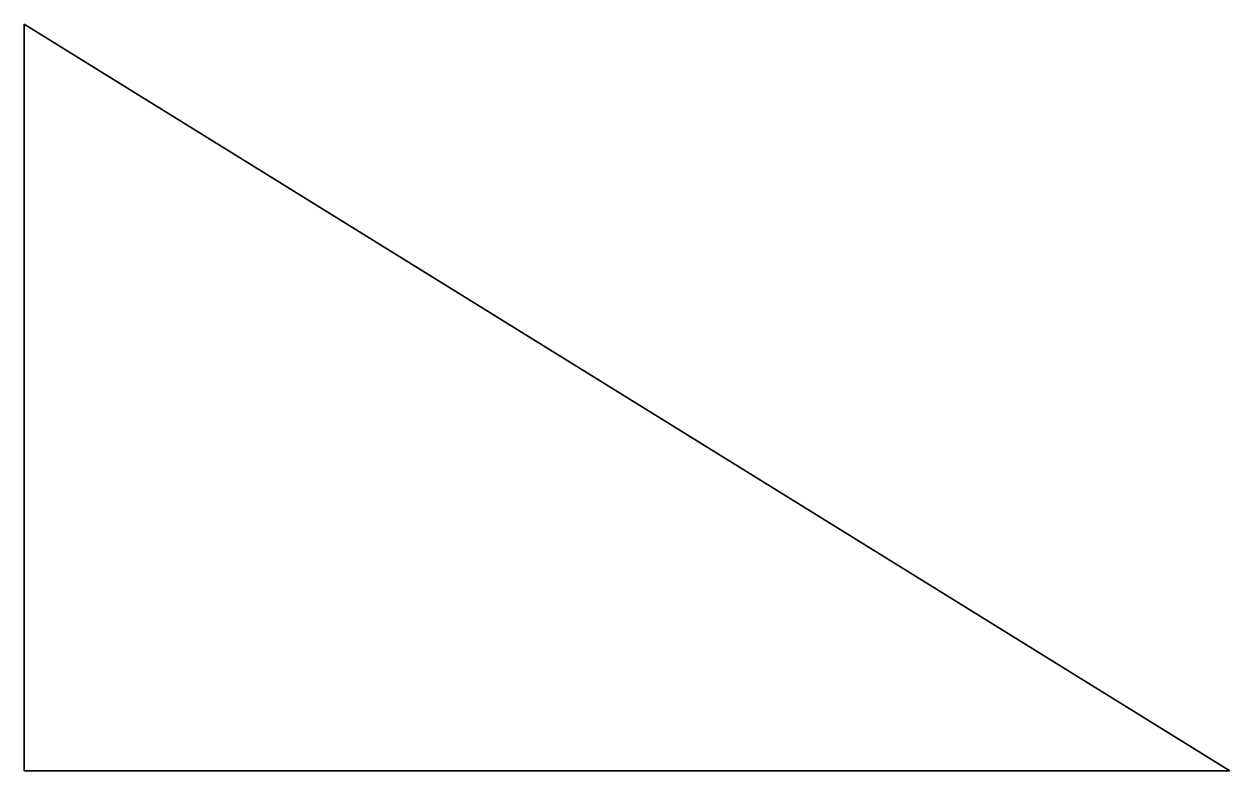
# Model space of a CAD drawing. Extents: x 584 to 605, y 414 to 427.
import ezdxf

# ---------------------------------------------------------------- set-up
doc = ezdxf.new("R2010")
doc.units = 0

msp = doc.modelspace()

# ---------------------------------------------------------------- linework, layer by layer
at = {"color": 7, "lineweight": 35, "ltscale": 0.325}
msp.add_line((584, 427), (584, 414), dxfattribs=at)
at = {"color": 7, "lineweight": 35}
for p, q in [((605, 414), (584, 427)), ((584, 414), (605, 414))]:
    msp.add_line(p, q, dxfattribs=at)

doc.saveas('drawing.dxf')
